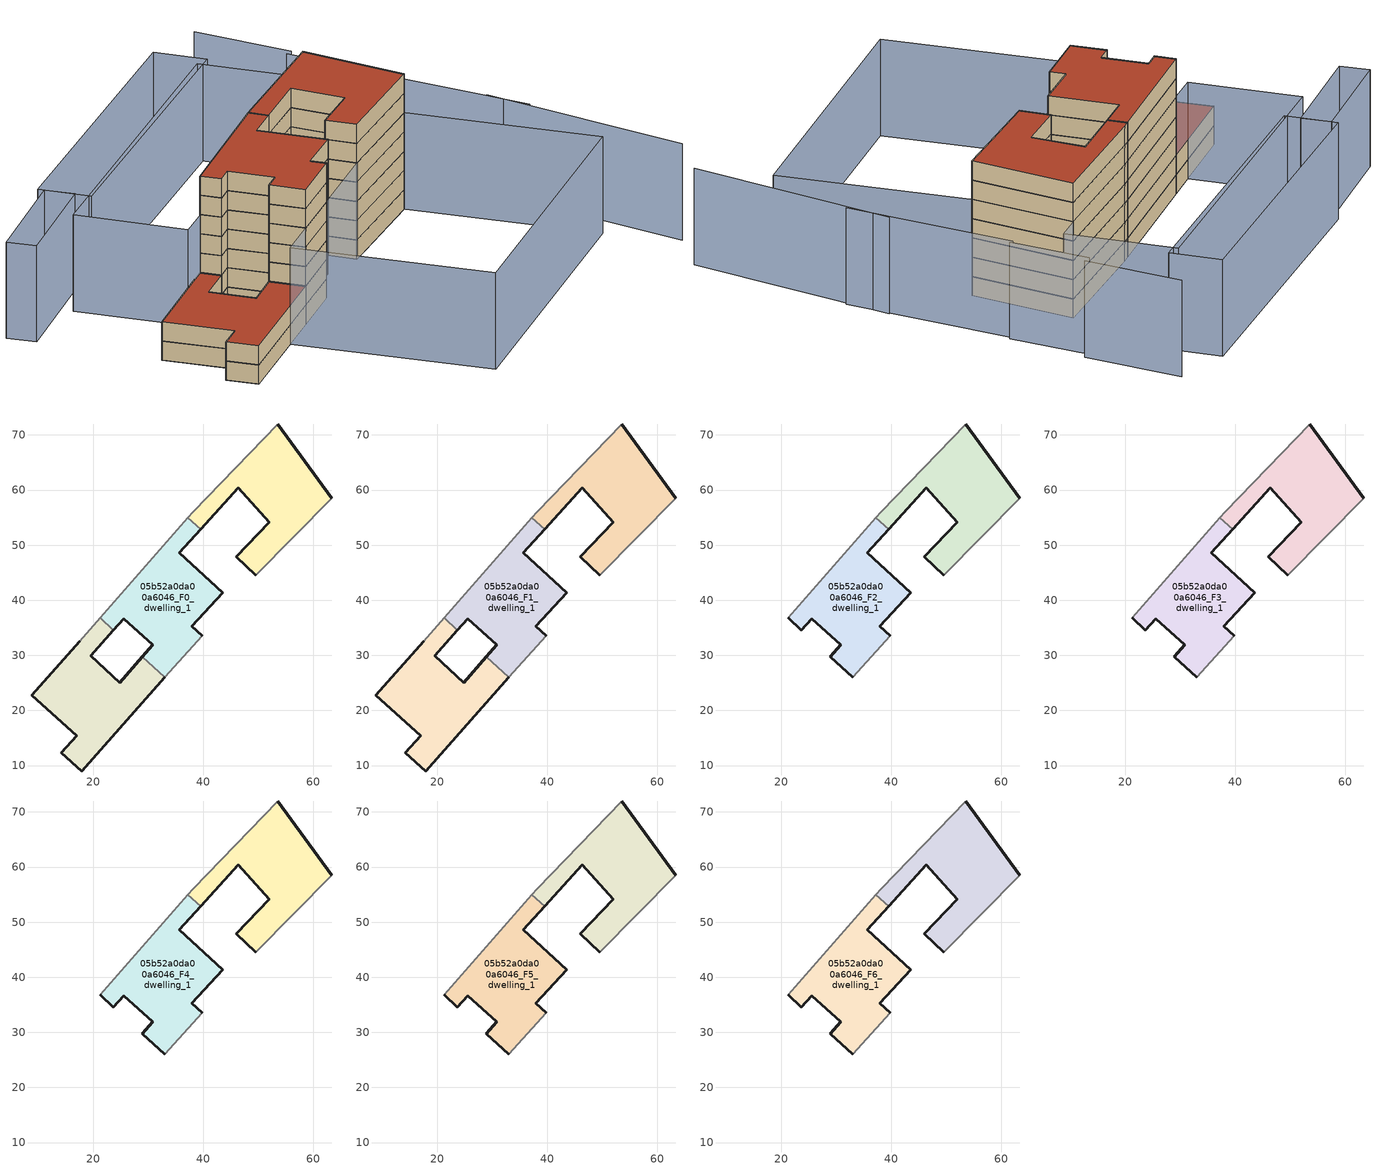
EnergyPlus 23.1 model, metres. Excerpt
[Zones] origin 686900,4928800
05b52a0da00a6046_F0_dwelling_0
 floor ground (EU_floor_Construction): 49.55,44.54 63.33,58.49 53.53,71.99 38.19,56.09 37.24,55.01 39.53,52.91 46.38,60.44 51.97,54.14 46.02,47.89 z0
 wall outside (EU_wall_Construction): 53.53,71.99 63.33,58.49 / 49.55,44.54 46.02,47.89 51.97,54.14 46.38,60.44 39.53,52.91 z0:3
 wall adiabatic (EU_wall_Construction): 37.24,55.01 38.19,56.09 53.53,71.99 / 63.33,58.49 49.55,44.54 z0:3
 wall to 05b52a0da00a6046_F0_dwelling_1 (EU_wall_Construction): 39.53,52.91 37.24,55.01 z0:3
05b52a0da00a6046_F0_dwelling_1
 floor ground (EU_floor_Construction): 39.81,33.58 37.94,35.28 43.57,41.4 35.67,48.66 39.53,52.91 37.24,55.01 21.3,36.8 23.71,34.58 25.58,36.68 30.85,31.92 28.96,29.77 33.06,26.01 z0
 wall outside (EU_wall_Construction): 28.96,29.77 30.85,31.92 25.58,36.68 23.71,34.58 / 39.53,52.91 35.67,48.66 43.57,41.4 37.94,35.28 39.81,33.58 z0:3
 wall adiabatic (EU_wall_Construction): 39.81,33.58 33.06,26.01 / 21.3,36.8 37.24,55.01 z0:3
 wall to 05b52a0da00a6046_F0_dwelling_2 (EU_wall_Construction): 33.06,26.01 28.96,29.77 / 23.71,34.58 21.3,36.8 z0:3
05b52a0da00a6046_F0_dwelling_2
 floor ground (EU_floor_Construction): 17.92,9 33.06,26.01 28.96,29.77 24.83,25.05 19.58,29.92 23.71,34.58 21.3,36.8 17.56,32.54 8.89,22.71 17.05,15.45 14.24,12.29 z0
 wall outside (EU_wall_Construction): 23.71,34.58 19.58,29.92 24.83,25.05 28.96,29.77 / 33.06,26.01 17.92,9 14.24,12.29 17.05,15.45 8.89,22.71 17.56,32.54 z0:3
 wall adiabatic (EU_wall_Construction): 17.56,32.54 21.3,36.8 z0:3
05b52a0da00a6046_F1_dwelling_0
 floor to 05b52a0da00a6046_F0_dwelling_0 (EU_floor_Construction): 49.55,44.54 63.33,58.49 53.53,71.99 38.19,56.09 37.24,55.01 39.53,52.91 46.38,60.44 51.97,54.14 46.02,47.89 z3
 wall outside (EU_wall_Construction): 53.53,71.99 63.33,58.49 / 49.55,44.54 46.02,47.89 51.97,54.14 46.38,60.44 39.53,52.91 z3:6
 wall adiabatic (EU_wall_Construction): 37.24,55.01 38.19,56.09 53.53,71.99 / 63.33,58.49 49.55,44.54 z3:6
 wall to 05b52a0da00a6046_F1_dwelling_1 (EU_wall_Construction): 39.53,52.91 37.24,55.01 z3:6
05b52a0da00a6046_F1_dwelling_1
 floor to 05b52a0da00a6046_F0_dwelling_1 (EU_floor_Construction): 39.81,33.58 37.94,35.28 43.57,41.4 35.67,48.66 39.53,52.91 37.24,55.01 21.3,36.8 23.71,34.58 25.58,36.68 30.85,31.92 28.96,29.77 33.06,26.01 z3
 wall outside (EU_wall_Construction): 28.96,29.77 30.85,31.92 25.58,36.68 23.71,34.58 / 39.53,52.91 35.67,48.66 43.57,41.4 37.94,35.28 39.81,33.58 z3:6
 wall adiabatic (EU_wall_Construction): 39.81,33.58 33.06,26.01 / 21.3,36.8 37.24,55.01 z3:6
 wall to 05b52a0da00a6046_F1_dwelling_2 (EU_wall_Construction): 33.06,26.01 28.96,29.77 / 23.71,34.58 21.3,36.8 z3:6
05b52a0da00a6046_F1_dwelling_2
 floor to 05b52a0da00a6046_F0_dwelling_2 (EU_floor_Construction): 17.92,9 33.06,26.01 28.96,29.77 24.83,25.05 19.58,29.92 23.71,34.58 21.3,36.8 17.56,32.54 8.89,22.71 17.05,15.45 14.24,12.29 z3
 wall outside (EU_wall_Construction): 23.71,34.58 19.58,29.92 24.83,25.05 28.96,29.77 / 33.06,26.01 17.92,9 14.24,12.29 17.05,15.45 8.89,22.71 17.56,32.54 z3:6
 wall adiabatic (EU_wall_Construction): 17.56,32.54 21.3,36.8 z3:6
 roof outside (EU_roof_Construction): 28.96,29.77 33.06,26.01 17.92,9 14.24,12.29 17.05,15.45 8.89,22.71 17.56,32.54 21.3,36.8 23.71,34.58 19.58,29.92 24.83,25.05 z6
05b52a0da00a6046_F2_dwelling_0
 floor to 05b52a0da00a6046_F1_dwelling_0 (EU_floor_Construction): 49.55,44.54 63.33,58.49 53.53,71.99 38.19,56.09 37.24,55.01 39.53,52.91 46.38,60.44 51.97,54.14 46.02,47.89 z6
 wall outside (EU_wall_Construction): 53.53,71.99 63.33,58.49 / 49.55,44.54 46.02,47.89 51.97,54.14 46.38,60.44 39.53,52.91 z6:9
 wall adiabatic (EU_wall_Construction): 37.24,55.01 38.19,56.09 53.53,71.99 / 63.33,58.49 49.55,44.54 z6:9
 wall to 05b52a0da00a6046_F2_dwelling_1 (EU_wall_Construction): 39.53,52.91 37.24,55.01 z6:9
05b52a0da00a6046_F2_dwelling_1
 floor to 05b52a0da00a6046_F1_dwelling_1 (EU_floor_Construction): 39.81,33.58 37.94,35.28 43.57,41.4 35.67,48.66 39.53,52.91 37.24,55.01 21.3,36.8 23.71,34.58 25.58,36.68 30.85,31.92 28.96,29.77 33.06,26.01 z6
 wall outside (EU_wall_Construction): 33.06,26.01 28.96,29.77 30.85,31.92 25.58,36.68 23.71,34.58 21.3,36.8 / 39.53,52.91 35.67,48.66 43.57,41.4 37.94,35.28 39.81,33.58 z6:9
 wall adiabatic (EU_wall_Construction): 39.81,33.58 33.06,26.01 / 21.3,36.8 37.24,55.01 z6:9
05b52a0da00a6046_F3_dwelling_0
 floor to 05b52a0da00a6046_F2_dwelling_0 (EU_floor_Construction): 49.55,44.54 63.33,58.49 53.53,71.99 38.19,56.09 37.24,55.01 39.53,52.91 46.38,60.44 51.97,54.14 46.02,47.89 z9
 wall outside (EU_wall_Construction): 53.53,71.99 63.33,58.49 / 49.55,44.54 46.02,47.89 51.97,54.14 46.38,60.44 39.53,52.91 z9:12
 wall adiabatic (EU_wall_Construction): 37.24,55.01 38.19,56.09 53.53,71.99 / 63.33,58.49 49.55,44.54 z9:12
 wall to 05b52a0da00a6046_F3_dwelling_1 (EU_wall_Construction): 39.53,52.91 37.24,55.01 z9:12
05b52a0da00a6046_F3_dwelling_1
 floor to 05b52a0da00a6046_F2_dwelling_1 (EU_floor_Construction): 39.81,33.58 37.94,35.28 43.57,41.4 35.67,48.66 39.53,52.91 37.24,55.01 21.3,36.8 23.71,34.58 25.58,36.68 30.85,31.92 28.96,29.77 33.06,26.01 z9
 wall outside (EU_wall_Construction): 33.06,26.01 28.96,29.77 30.85,31.92 25.58,36.68 23.71,34.58 21.3,36.8 / 39.53,52.91 35.67,48.66 43.57,41.4 37.94,35.28 39.81,33.58 z9:12
 wall adiabatic (EU_wall_Construction): 39.81,33.58 33.06,26.01 / 21.3,36.8 37.24,55.01 z9:12
05b52a0da00a6046_F4_dwelling_0
 floor to 05b52a0da00a6046_F3_dwelling_0 (EU_floor_Construction): 49.55,44.54 63.33,58.49 53.53,71.99 38.19,56.09 37.24,55.01 39.53,52.91 46.38,60.44 51.97,54.14 46.02,47.89 z12
 wall outside (EU_wall_Construction): 53.53,71.99 63.33,58.49 / 49.55,44.54 46.02,47.89 51.97,54.14 46.38,60.44 39.53,52.91 z12:15
 wall adiabatic (EU_wall_Construction): 37.24,55.01 38.19,56.09 53.53,71.99 / 63.33,58.49 49.55,44.54 z12:15
 wall to 05b52a0da00a6046_F4_dwelling_1 (EU_wall_Construction): 39.53,52.91 37.24,55.01 z12:15
05b52a0da00a6046_F4_dwelling_1
 floor to 05b52a0da00a6046_F3_dwelling_1 (EU_floor_Construction): 39.81,33.58 37.94,35.28 43.57,41.4 35.67,48.66 39.53,52.91 37.24,55.01 21.3,36.8 23.71,34.58 25.58,36.68 30.85,31.92 28.96,29.77 33.06,26.01 z12
 wall outside (EU_wall_Construction): 33.06,26.01 28.96,29.77 30.85,31.92 25.58,36.68 23.71,34.58 21.3,36.8 / 39.53,52.91 35.67,48.66 43.57,41.4 37.94,35.28 39.81,33.58 z12:15
 wall adiabatic (EU_wall_Construction): 39.81,33.58 33.06,26.01 / 21.3,36.8 37.24,55.01 z12:15
05b52a0da00a6046_F5_dwelling_0
 floor to 05b52a0da00a6046_F4_dwelling_0 (EU_floor_Construction): 49.55,44.54 63.33,58.49 53.53,71.99 38.19,56.09 37.24,55.01 39.53,52.91 46.38,60.44 51.97,54.14 46.02,47.89 z15
 wall outside (EU_wall_Construction): 53.53,71.99 63.33,58.49 / 49.55,44.54 46.02,47.89 51.97,54.14 46.38,60.44 39.53,52.91 z15:18
 wall adiabatic (EU_wall_Construction): 37.24,55.01 38.19,56.09 53.53,71.99 / 63.33,58.49 49.55,44.54 z15:18
 wall to 05b52a0da00a6046_F5_dwelling_1 (EU_wall_Construction): 39.53,52.91 37.24,55.01 z15:18
05b52a0da00a6046_F5_dwelling_1
 floor to 05b52a0da00a6046_F4_dwelling_1 (EU_floor_Construction): 39.81,33.58 37.94,35.28 43.57,41.4 35.67,48.66 39.53,52.91 37.24,55.01 21.3,36.8 23.71,34.58 25.58,36.68 30.85,31.92 28.96,29.77 33.06,26.01 z15
 wall outside (EU_wall_Construction): 33.06,26.01 28.96,29.77 30.85,31.92 25.58,36.68 23.71,34.58 21.3,36.8 / 39.53,52.91 35.67,48.66 43.57,41.4 37.94,35.28 39.81,33.58 z15:18
 wall adiabatic (EU_wall_Construction): 39.81,33.58 33.06,26.01 / 21.3,36.8 37.24,55.01 z15:18
05b52a0da00a6046_F6_dwelling_0
 floor to 05b52a0da00a6046_F5_dwelling_0 (EU_floor_Construction): 49.55,44.54 63.33,58.49 53.53,71.99 38.19,56.09 37.24,55.01 39.53,52.91 46.38,60.44 51.97,54.14 46.02,47.89 z18
 wall outside (EU_wall_Construction): 53.53,71.99 63.33,58.49 / 49.55,44.54 46.02,47.89 51.97,54.14 46.38,60.44 39.53,52.91 z18:21
 wall adiabatic (EU_wall_Construction): 37.24,55.01 38.19,56.09 53.53,71.99 / 63.33,58.49 49.55,44.54 z18:21
 wall to 05b52a0da00a6046_F6_dwelling_1 (EU_wall_Construction): 39.53,52.91 37.24,55.01 z18:21
 roof outside (EU_roof_Construction): 53.53,71.99 63.33,58.49 49.55,44.54 46.02,47.89 51.97,54.14 46.38,60.44 39.53,52.91 37.24,55.01 38.19,56.09 z21
05b52a0da00a6046_F6_dwelling_1
 floor to 05b52a0da00a6046_F5_dwelling_1 (EU_floor_Construction): 39.81,33.58 37.94,35.28 43.57,41.4 35.67,48.66 39.53,52.91 37.24,55.01 21.3,36.8 23.71,34.58 25.58,36.68 30.85,31.92 28.96,29.77 33.06,26.01 z18
 wall outside (EU_wall_Construction): 33.06,26.01 28.96,29.77 30.85,31.92 25.58,36.68 23.71,34.58 21.3,36.8 / 39.53,52.91 35.67,48.66 43.57,41.4 37.94,35.28 39.81,33.58 z18:21
 wall adiabatic (EU_wall_Construction): 39.81,33.58 33.06,26.01 / 21.3,36.8 37.24,55.01 z18:21
 roof outside (EU_roof_Construction): 39.53,52.91 35.67,48.66 43.57,41.4 37.94,35.28 39.81,33.58 33.06,26.01 28.96,29.77 30.85,31.92 25.58,36.68 23.71,34.58 21.3,36.8 37.24,55.01 z21
shading: 94.79,31.72 76.81,59.54 / 80.97,53.86 64.34,74.82 / 64.88,74.93 56.93,84.87 / 57.89,85.52 48.21,97.77 / 28.08,20.42 62.56,59.17 / 62.56,59.17 85.54,38.73 / 85.54,38.73 51.06,-0.03 / 51.06,-0.03 28.08,20.42 / -4.59,36.23 -8.06,39.21 / -8.06,39.21 4.78,54.18 / 4.78,54.18 8.26,51.2 / 8.26,51.2 -4.59,36.23 / 56.52,75.28 17.56,32.54 / 17.56,32.54 4.78,44.19 / 4.78,44.19 43.74,86.93 / 43.74,86.93 56.52,75.28 / 4.07,54.84 39.79,93.35 / 39.79,93.35 45.76,87.81 / 45.76,87.81 10.04,49.3 / 10.04,49.3 4.07,54.84 z0:15
[Building]
EU S2 Campaign: North Axis=0; Terrain=City; Solar Distribution=FullExterior
[Site:Location]
Bologna: Latitude=44.5; Longitude=11.25; Time Zone=1; Elevation=37
[SizingPeriod:WeatherFileDays]
AnnualSizingPeriod: Begin Month=1; Begin Day of Month=1; End Month=12; End Day of Month=31; Day of Week for Start Day=Monday; Use Weather File Daylight Saving Period=No; Use Weather File Rain and Snow Indicators=No
[MATERIAL]
EU_InternalMass_Material: Roughness=MediumRough; Thickness=0.1; Conductivity=1; Density=1800; Specific Heat=900; Thermal Absorptance=0.9; Solar Absorptance=0.7; Visible Absorptance=0.7
[MATERIAL:NOMASS] Roughness=MediumRough; Thermal Absorptance=0.9; Solar Absorptance=0.7; Visible Absorptance=0.7
Name | Thermal Resistance
EU_wall_NoMass | 0.905828
EU_roof_NoMass | 0.37593
EU_floor_NoMass | 0.67114
[CONSTRUCTION]
EU_wall_Construction: EU_wall_NoMass
EU_roof_Construction: EU_roof_NoMass
EU_floor_Construction: EU_floor_NoMass
EU_InternalMass_Construction: EU_InternalMass_Material
[ZONE] Type=1; Multiplier=1; Ceiling Height=autocalculate; Floor Area=autocalculate; Part of Total Floor Area=Yes
Name | Volume
05b52a0da00a6046_F0_dwelling_0 | 818.906
05b52a0da00a6046_F1_dwelling_0; 05b52a0da00a6046_F2_dwelling_0; 05b52a0da00a6046_F3_dwelling_0; 05b52a0da00a6046_F4_dwelling_0; 05b52a0da00a6046_F5_dwelling_0; 05b52a0da00a6046_F6_dwelling_0 | 818.908
05b52a0da00a6046_F0_dwelling_1 | 818.916
05b52a0da00a6046_F1_dwelling_1; 05b52a0da00a6046_F2_dwelling_1; 05b52a0da00a6046_F3_dwelling_1; 05b52a0da00a6046_F4_dwelling_1; 05b52a0da00a6046_F5_dwelling_1; 05b52a0da00a6046_F6_dwelling_1 | 818.915
05b52a0da00a6046_F0_dwelling_2 | 818.883
05b52a0da00a6046_F1_dwelling_2 | 818.881
[INTERNALMASS] Construction=EU_InternalMass_Construction
Name | Zone or ZoneList | Surface Area
05b52a0da00a6046_F0_dwelling_0_EU_InternalMass | 05b52a0da00a6046_F0_dwelling_0 | 272.969
05b52a0da00a6046_F0_dwelling_1_EU_InternalMass | 05b52a0da00a6046_F0_dwelling_1 | 272.972
05b52a0da00a6046_F0_dwelling_2_EU_InternalMass | 05b52a0da00a6046_F0_dwelling_2 | 272.961
05b52a0da00a6046_F1_dwelling_0_EU_InternalMass | 05b52a0da00a6046_F1_dwelling_0 | 272.969
05b52a0da00a6046_F1_dwelling_1_EU_InternalMass | 05b52a0da00a6046_F1_dwelling_1 | 272.972
05b52a0da00a6046_F1_dwelling_2_EU_InternalMass | 05b52a0da00a6046_F1_dwelling_2 | 272.961
05b52a0da00a6046_F2_dwelling_0_EU_InternalMass | 05b52a0da00a6046_F2_dwelling_0 | 430.938
05b52a0da00a6046_F2_dwelling_1_EU_InternalMass | 05b52a0da00a6046_F2_dwelling_1 | 387.965
05b52a0da00a6046_F3_dwelling_0_EU_InternalMass | 05b52a0da00a6046_F3_dwelling_0 | 430.938
05b52a0da00a6046_F3_dwelling_1_EU_InternalMass | 05b52a0da00a6046_F3_dwelling_1 | 387.965
05b52a0da00a6046_F4_dwelling_0_EU_InternalMass | 05b52a0da00a6046_F4_dwelling_0 | 430.938
05b52a0da00a6046_F4_dwelling_1_EU_InternalMass | 05b52a0da00a6046_F4_dwelling_1 | 387.965
05b52a0da00a6046_F5_dwelling_0_EU_InternalMass | 05b52a0da00a6046_F5_dwelling_0 | 430.938
05b52a0da00a6046_F5_dwelling_1_EU_InternalMass | 05b52a0da00a6046_F5_dwelling_1 | 387.965
05b52a0da00a6046_F6_dwelling_0_EU_InternalMass | 05b52a0da00a6046_F6_dwelling_0 | 430.938
05b52a0da00a6046_F6_dwelling_1_EU_InternalMass | 05b52a0da00a6046_F6_dwelling_1 | 387.965
[OTHEREQUIPMENT] Fuel Type=Electricity; Design Level Calculation Method=Watts/Area; Power per Zone Floor Area=1; Fraction Latent=0; Fraction Radiant=0; Fraction Lost=0; Carbon Dioxide Generation Rate=0; EndUse Subcategory=EU_Step8_InternalGains
Name | Zone or ZoneList or Space or SpaceList | Schedule
EU_Step8_InternalGain_05b52a0da00a6046_F0_dwelling_0_f000 | 05b52a0da00a6046_F0_dwelling_0 | EU_Step8_GainSchedule_05b52a0da00a6046_F0_dwelling_0_f000
EU_Step8_InternalGain_05b52a0da00a6046_F0_dwelling_1_f000 | 05b52a0da00a6046_F0_dwelling_1 | EU_Step8_GainSchedule_05b52a0da00a6046_F0_dwelling_1_f000
EU_Step8_InternalGain_05b52a0da00a6046_F0_dwelling_2_f000 | 05b52a0da00a6046_F0_dwelling_2 | EU_Step8_GainSchedule_05b52a0da00a6046_F0_dwelling_2_f000
EU_Step8_InternalGain_05b52a0da00a6046_F1_dwelling_0_f000 | 05b52a0da00a6046_F1_dwelling_0 | EU_Step8_GainSchedule_05b52a0da00a6046_F1_dwelling_0_f000
EU_Step8_InternalGain_05b52a0da00a6046_F1_dwelling_1_f000 | 05b52a0da00a6046_F1_dwelling_1 | EU_Step8_GainSchedule_05b52a0da00a6046_F1_dwelling_1_f000
EU_Step8_InternalGain_05b52a0da00a6046_F1_dwelling_2_f000 | 05b52a0da00a6046_F1_dwelling_2 | EU_Step8_GainSchedule_05b52a0da00a6046_F1_dwelling_2_f000
EU_Step8_InternalGain_05b52a0da00a6046_F2_dwelling_0_f000 | 05b52a0da00a6046_F2_dwelling_0 | EU_Step8_GainSchedule_05b52a0da00a6046_F2_dwelling_0_f000
EU_Step8_InternalGain_05b52a0da00a6046_F2_dwelling_1_f000 | 05b52a0da00a6046_F2_dwelling_1 | EU_Step8_GainSchedule_05b52a0da00a6046_F2_dwelling_1_f000
EU_Step8_InternalGain_05b52a0da00a6046_F3_dwelling_0_f000 | 05b52a0da00a6046_F3_dwelling_0 | EU_Step8_GainSchedule_05b52a0da00a6046_F3_dwelling_0_f000
EU_Step8_InternalGain_05b52a0da00a6046_F3_dwelling_1_f000 | 05b52a0da00a6046_F3_dwelling_1 | EU_Step8_GainSchedule_05b52a0da00a6046_F3_dwelling_1_f000
EU_Step8_InternalGain_05b52a0da00a6046_F4_dwelling_0_f000 | 05b52a0da00a6046_F4_dwelling_0 | EU_Step8_GainSchedule_05b52a0da00a6046_F4_dwelling_0_f000
EU_Step8_InternalGain_05b52a0da00a6046_F4_dwelling_1_f000 | 05b52a0da00a6046_F4_dwelling_1 | EU_Step8_GainSchedule_05b52a0da00a6046_F4_dwelling_1_f000
EU_Step8_InternalGain_05b52a0da00a6046_F5_dwelling_0_f000 | 05b52a0da00a6046_F5_dwelling_0 | EU_Step8_GainSchedule_05b52a0da00a6046_F5_dwelling_0_f000
EU_Step8_InternalGain_05b52a0da00a6046_F5_dwelling_1_f000 | 05b52a0da00a6046_F5_dwelling_1 | EU_Step8_GainSchedule_05b52a0da00a6046_F5_dwelling_1_f000
EU_Step8_InternalGain_05b52a0da00a6046_F6_dwelling_0_f000 | 05b52a0da00a6046_F6_dwelling_0 | EU_Step8_GainSchedule_05b52a0da00a6046_F6_dwelling_0_f000
EU_Step8_InternalGain_05b52a0da00a6046_F6_dwelling_1_f000 | 05b52a0da00a6046_F6_dwelling_1 | EU_Step8_GainSchedule_05b52a0da00a6046_F6_dwelling_1_f000
[ZONEVENTILATION:DESIGNFLOWRATE] Schedule=EU_AlwaysOn; Design Flow Rate Calculation Method=AirChanges/Hour; Air Changes per Hour=0.73129; Ventilation Type=Natural; Fan Pressure Rise=0; Fan Total Efficiency=1; Constant Term Coefficient=1; Temperature Term Coefficient=0; Velocity Term Coefficient=0; Velocity Squared Term Coefficient=0; Minimum Indoor Temperature=-100; Maximum Indoor Temperature=100; Delta Temperature=-100; Minimum Outdoor Temperature=-100; Maximum Outdoor Temperature=100; Maximum Wind Speed=40
Name | Zone or ZoneList or Space or SpaceList
EU_ConstantAir_05b52a0da00a6046_F0_dwelling_0 | 05b52a0da00a6046_F0_dwelling_0
EU_ConstantAir_05b52a0da00a6046_F0_dwelling_1 | 05b52a0da00a6046_F0_dwelling_1
EU_ConstantAir_05b52a0da00a6046_F0_dwelling_2 | 05b52a0da00a6046_F0_dwelling_2
EU_ConstantAir_05b52a0da00a6046_F1_dwelling_0 | 05b52a0da00a6046_F1_dwelling_0
EU_ConstantAir_05b52a0da00a6046_F1_dwelling_1 | 05b52a0da00a6046_F1_dwelling_1
EU_ConstantAir_05b52a0da00a6046_F1_dwelling_2 | 05b52a0da00a6046_F1_dwelling_2
EU_ConstantAir_05b52a0da00a6046_F2_dwelling_0 | 05b52a0da00a6046_F2_dwelling_0
EU_ConstantAir_05b52a0da00a6046_F2_dwelling_1 | 05b52a0da00a6046_F2_dwelling_1
EU_ConstantAir_05b52a0da00a6046_F3_dwelling_0 | 05b52a0da00a6046_F3_dwelling_0
EU_ConstantAir_05b52a0da00a6046_F3_dwelling_1 | 05b52a0da00a6046_F3_dwelling_1
EU_ConstantAir_05b52a0da00a6046_F4_dwelling_0 | 05b52a0da00a6046_F4_dwelling_0
EU_ConstantAir_05b52a0da00a6046_F4_dwelling_1 | 05b52a0da00a6046_F4_dwelling_1
EU_ConstantAir_05b52a0da00a6046_F5_dwelling_0 | 05b52a0da00a6046_F5_dwelling_0
EU_ConstantAir_05b52a0da00a6046_F5_dwelling_1 | 05b52a0da00a6046_F5_dwelling_1
EU_ConstantAir_05b52a0da00a6046_F6_dwelling_0 | 05b52a0da00a6046_F6_dwelling_0
EU_ConstantAir_05b52a0da00a6046_F6_dwelling_1 | 05b52a0da00a6046_F6_dwelling_1
[SIZING:ZONE] Zone Cooling Design Supply Air Temperature Input Method=SupplyAirTemperature; Zone Cooling Design Supply Air Temperature=13; Zone Heating Design Supply Air Temperature Input Method=SupplyAirTemperature; Zone Heating Design Supply Air Temperature=50; Zone Cooling Design Supply Air Humidity Ratio=0.008; Zone Heating Design Supply Air Humidity Ratio=0.008; Cooling Design Air Flow Method=DesignDay; Cooling Design Air Flow Rate=0; Cooling Minimum Air Flow per Zone Floor Area=0.000762; Cooling Minimum Air Flow=0; Cooling Minimum Air Flow Fraction=0.2; Heating Design Air Flow Method=DesignDay; Heating Design Air Flow Rate=0; Heating Maximum Air Flow per Zone Floor Area=0.002032; Heating Maximum Air Flow=0.141576; Heating Maximum Air Flow Fraction=0.3; Account for Dedicated Outdoor Air System=No; Dedicated Outdoor Air System Control Strategy=NeutralSupplyAir; Dedicated Outdoor Air Low Setpoint Temperature for Design=autosize; Dedicated Outdoor Air High Setpoint Temperature for Design=autosize; Zone Load Sizing Method=Sensible Load Only No Latent Load; Zone Latent Cooling Design Supply Air Humidity Ratio Input Method=HumidityRatioDifference; Zone Cooling Design Supply Air Humidity Ratio Difference=0.005; Zone Latent Heating Design Supply Air Humidity Ratio Input Method=HumidityRatioDifference; Zone Humidification Design Supply Air Humidity Ratio Difference=0.005
05b52a0da00a6046_F0_dwelling_0; 05b52a0da00a6046_F0_dwelling_1; 05b52a0da00a6046_F0_dwelling_2; 05b52a0da00a6046_F1_dwelling_0; 05b52a0da00a6046_F1_dwelling_1; 05b52a0da00a6046_F1_dwelling_2; 05b52a0da00a6046_F2_dwelling_0; 05b52a0da00a6046_F2_dwelling_1; 05b52a0da00a6046_F3_dwelling_0; 05b52a0da00a6046_F3_dwelling_1; 05b52a0da00a6046_F4_dwelling_0; 05b52a0da00a6046_F4_dwelling_1; 05b52a0da00a6046_F5_dwelling_0; 05b52a0da00a6046_F5_dwelling_1; 05b52a0da00a6046_F6_dwelling_0; 05b52a0da00a6046_F6_dwelling_1
[ThermostatSetpoint:DualSetpoint] Heating Setpoint Temperature Schedule=HVACTemplate-Always 20; Cooling Setpoint Temperature Schedule=HVACTemplate-Always 50
EU_HeatOnly_05b52a0da00a6046_F0_dwelling_0 Dual SP Control; EU_HeatOnly_05b52a0da00a6046_F0_dwelling_1 Dual SP Control; EU_HeatOnly_05b52a0da00a6046_F0_dwelling_2 Dual SP Control; EU_HeatOnly_05b52a0da00a6046_F1_dwelling_0 Dual SP Control; EU_HeatOnly_05b52a0da00a6046_F1_dwelling_1 Dual SP Control; EU_HeatOnly_05b52a0da00a6046_F1_dwelling_2 Dual SP Control; EU_HeatOnly_05b52a0da00a6046_F2_dwelling_0 Dual SP Control; EU_HeatOnly_05b52a0da00a6046_F2_dwelling_1 Dual SP Control; EU_HeatOnly_05b52a0da00a6046_F3_dwelling_0 Dual SP Control; EU_HeatOnly_05b52a0da00a6046_F3_dwelling_1 Dual SP Control; EU_HeatOnly_05b52a0da00a6046_F4_dwelling_0 Dual SP Control; EU_HeatOnly_05b52a0da00a6046_F4_dwelling_1 Dual SP Control; EU_HeatOnly_05b52a0da00a6046_F5_dwelling_0 Dual SP Control; EU_HeatOnly_05b52a0da00a6046_F5_dwelling_1 Dual SP Control; EU_HeatOnly_05b52a0da00a6046_F6_dwelling_0 Dual SP Control; EU_HeatOnly_05b52a0da00a6046_F6_dwelling_1 Dual SP Control
[ZoneControl:Thermostat] Control Type Schedule=HVACTemplate-Always 4
Name | Zone or ZoneList | Control
05b52a0da00a6046_F0_dwelling_0 Thermostat | 05b52a0da00a6046_F0_dwelling_0 | EU_HeatOnly_05b52a0da00a6046_F0_dwelling_0 Dual SP Control
05b52a0da00a6046_F0_dwelling_1 Thermostat | 05b52a0da00a6046_F0_dwelling_1 | EU_HeatOnly_05b52a0da00a6046_F0_dwelling_1 Dual SP Control
05b52a0da00a6046_F0_dwelling_2 Thermostat | 05b52a0da00a6046_F0_dwelling_2 | EU_HeatOnly_05b52a0da00a6046_F0_dwelling_2 Dual SP Control
05b52a0da00a6046_F1_dwelling_0 Thermostat | 05b52a0da00a6046_F1_dwelling_0 | EU_HeatOnly_05b52a0da00a6046_F1_dwelling_0 Dual SP Control
05b52a0da00a6046_F1_dwelling_1 Thermostat | 05b52a0da00a6046_F1_dwelling_1 | EU_HeatOnly_05b52a0da00a6046_F1_dwelling_1 Dual SP Control
05b52a0da00a6046_F1_dwelling_2 Thermostat | 05b52a0da00a6046_F1_dwelling_2 | EU_HeatOnly_05b52a0da00a6046_F1_dwelling_2 Dual SP Control
05b52a0da00a6046_F2_dwelling_0 Thermostat | 05b52a0da00a6046_F2_dwelling_0 | EU_HeatOnly_05b52a0da00a6046_F2_dwelling_0 Dual SP Control
05b52a0da00a6046_F2_dwelling_1 Thermostat | 05b52a0da00a6046_F2_dwelling_1 | EU_HeatOnly_05b52a0da00a6046_F2_dwelling_1 Dual SP Control
05b52a0da00a6046_F3_dwelling_0 Thermostat | 05b52a0da00a6046_F3_dwelling_0 | EU_HeatOnly_05b52a0da00a6046_F3_dwelling_0 Dual SP Control
05b52a0da00a6046_F3_dwelling_1 Thermostat | 05b52a0da00a6046_F3_dwelling_1 | EU_HeatOnly_05b52a0da00a6046_F3_dwelling_1 Dual SP Control
05b52a0da00a6046_F4_dwelling_0 Thermostat | 05b52a0da00a6046_F4_dwelling_0 | EU_HeatOnly_05b52a0da00a6046_F4_dwelling_0 Dual SP Control
05b52a0da00a6046_F4_dwelling_1 Thermostat | 05b52a0da00a6046_F4_dwelling_1 | EU_HeatOnly_05b52a0da00a6046_F4_dwelling_1 Dual SP Control
05b52a0da00a6046_F5_dwelling_0 Thermostat | 05b52a0da00a6046_F5_dwelling_0 | EU_HeatOnly_05b52a0da00a6046_F5_dwelling_0 Dual SP Control
05b52a0da00a6046_F5_dwelling_1 Thermostat | 05b52a0da00a6046_F5_dwelling_1 | EU_HeatOnly_05b52a0da00a6046_F5_dwelling_1 Dual SP Control
05b52a0da00a6046_F6_dwelling_0 Thermostat | 05b52a0da00a6046_F6_dwelling_0 | EU_HeatOnly_05b52a0da00a6046_F6_dwelling_0 Dual SP Control
05b52a0da00a6046_F6_dwelling_1 Thermostat | 05b52a0da00a6046_F6_dwelling_1 | EU_HeatOnly_05b52a0da00a6046_F6_dwelling_1 Dual SP Control
[Zone equipment]
05b52a0da00a6046_F0_dwelling_0: 05b52a0da00a6046_F0_dwelling_0 Ideal Loads Air System
05b52a0da00a6046_F0_dwelling_1: 05b52a0da00a6046_F0_dwelling_1 Ideal Loads Air System
05b52a0da00a6046_F0_dwelling_2: 05b52a0da00a6046_F0_dwelling_2 Ideal Loads Air System
05b52a0da00a6046_F1_dwelling_0: 05b52a0da00a6046_F1_dwelling_0 Ideal Loads Air System
05b52a0da00a6046_F1_dwelling_1: 05b52a0da00a6046_F1_dwelling_1 Ideal Loads Air System
05b52a0da00a6046_F1_dwelling_2: 05b52a0da00a6046_F1_dwelling_2 Ideal Loads Air System
05b52a0da00a6046_F2_dwelling_0: 05b52a0da00a6046_F2_dwelling_0 Ideal Loads Air System
05b52a0da00a6046_F2_dwelling_1: 05b52a0da00a6046_F2_dwelling_1 Ideal Loads Air System
05b52a0da00a6046_F3_dwelling_0: 05b52a0da00a6046_F3_dwelling_0 Ideal Loads Air System
05b52a0da00a6046_F3_dwelling_1: 05b52a0da00a6046_F3_dwelling_1 Ideal Loads Air System
05b52a0da00a6046_F4_dwelling_0: 05b52a0da00a6046_F4_dwelling_0 Ideal Loads Air System
05b52a0da00a6046_F4_dwelling_1: 05b52a0da00a6046_F4_dwelling_1 Ideal Loads Air System
05b52a0da00a6046_F5_dwelling_0: 05b52a0da00a6046_F5_dwelling_0 Ideal Loads Air System
05b52a0da00a6046_F5_dwelling_1: 05b52a0da00a6046_F5_dwelling_1 Ideal Loads Air System
05b52a0da00a6046_F6_dwelling_0: 05b52a0da00a6046_F6_dwelling_0 Ideal Loads Air System
05b52a0da00a6046_F6_dwelling_1: 05b52a0da00a6046_F6_dwelling_1 Ideal Loads Air System
[ZoneHVAC:IdealLoadsAirSystem] Availability Schedule=EU_AlwaysOn; Maximum Heating Supply Air Temperature [C]=50; Minimum Cooling Supply Air Temperature [C]=13; Maximum Heating Supply Air Humidity Ratio [kg-H20/kg-air]=0.0156; Minimum Cooling Supply Air Humidity Ratio [kg-H20/kg-air]=0.0077; Heating Limit=NoLimit; Cooling Limit=NoLimit; Heating Availability Schedule=EU_AlwaysOn; Cooling Availability Schedule=EU_CoolingOff; Dehumidification Control Type=ConstantSensibleHeatRatio; Cooling Sensible Heat Ratio=0.7; Humidification Control Type=None; Demand Controlled Ventilation Type=None; Outdoor Air Economizer Type=NoEconomizer; Heat Recovery Type=None; Sensible Heat Recovery Effectiveness=0.7; Latent Heat Recovery Effectiveness=0.65
05b52a0da00a6046_F0_dwelling_0 Ideal Loads Air System; 05b52a0da00a6046_F0_dwelling_1 Ideal Loads Air System; 05b52a0da00a6046_F0_dwelling_2 Ideal Loads Air System; 05b52a0da00a6046_F1_dwelling_0 Ideal Loads Air System; 05b52a0da00a6046_F1_dwelling_1 Ideal Loads Air System; 05b52a0da00a6046_F1_dwelling_2 Ideal Loads Air System; 05b52a0da00a6046_F2_dwelling_0 Ideal Loads Air System; 05b52a0da00a6046_F2_dwelling_1 Ideal Loads Air System; 05b52a0da00a6046_F3_dwelling_0 Ideal Loads Air System; 05b52a0da00a6046_F3_dwelling_1 Ideal Loads Air System; 05b52a0da00a6046_F4_dwelling_0 Ideal Loads Air System; 05b52a0da00a6046_F4_dwelling_1 Ideal Loads Air System; 05b52a0da00a6046_F5_dwelling_0 Ideal Loads Air System; 05b52a0da00a6046_F5_dwelling_1 Ideal Loads Air System; 05b52a0da00a6046_F6_dwelling_0 Ideal Loads Air System; 05b52a0da00a6046_F6_dwelling_1 Ideal Loads Air System
[SCHEDULE:CONSTANT]
Name | Hourly Value
EU_AlwaysOn | 1
EU_CoolingOff | 0
[SCHEDULE:FILE] Column Number=1; Rows to Skip at Top=0; Number of Hours of Data=8760; Column Separator=Comma; Interpolate to Timestep=No; Minutes per Item=60; Adjust Schedule for Daylight Savings=Yes
Name | File
EU_Step8_GainSchedule_05b52a0da00a6046_F0_dwelling_0_f000 | ../../schedules/05b52a0da00a6046/05b52a0da00a6046_F0_dwelling_0_f000_gain.csv
EU_Step8_GainSchedule_05b52a0da00a6046_F0_dwelling_1_f000 | ../../schedules/05b52a0da00a6046/05b52a0da00a6046_F0_dwelling_1_f000_gain.csv
EU_Step8_GainSchedule_05b52a0da00a6046_F0_dwelling_2_f000 | ../../schedules/05b52a0da00a6046/05b52a0da00a6046_F0_dwelling_2_f000_gain.csv
EU_Step8_GainSchedule_05b52a0da00a6046_F1_dwelling_0_f000 | ../../schedules/05b52a0da00a6046/05b52a0da00a6046_F1_dwelling_0_f000_gain.csv
EU_Step8_GainSchedule_05b52a0da00a6046_F1_dwelling_1_f000 | ../../schedules/05b52a0da00a6046/05b52a0da00a6046_F1_dwelling_1_f000_gain.csv
EU_Step8_GainSchedule_05b52a0da00a6046_F1_dwelling_2_f000 | ../../schedules/05b52a0da00a6046/05b52a0da00a6046_F1_dwelling_2_f000_gain.csv
EU_Step8_GainSchedule_05b52a0da00a6046_F2_dwelling_0_f000 | ../../schedules/05b52a0da00a6046/05b52a0da00a6046_F2_dwelling_0_f000_gain.csv
EU_Step8_GainSchedule_05b52a0da00a6046_F2_dwelling_1_f000 | ../../schedules/05b52a0da00a6046/05b52a0da00a6046_F2_dwelling_1_f000_gain.csv
EU_Step8_GainSchedule_05b52a0da00a6046_F3_dwelling_0_f000 | ../../schedules/05b52a0da00a6046/05b52a0da00a6046_F3_dwelling_0_f000_gain.csv
EU_Step8_GainSchedule_05b52a0da00a6046_F3_dwelling_1_f000 | ../../schedules/05b52a0da00a6046/05b52a0da00a6046_F3_dwelling_1_f000_gain.csv
EU_Step8_GainSchedule_05b52a0da00a6046_F4_dwelling_0_f000 | ../../schedules/05b52a0da00a6046/05b52a0da00a6046_F4_dwelling_0_f000_gain.csv
EU_Step8_GainSchedule_05b52a0da00a6046_F4_dwelling_1_f000 | ../../schedules/05b52a0da00a6046/05b52a0da00a6046_F4_dwelling_1_f000_gain.csv
EU_Step8_GainSchedule_05b52a0da00a6046_F5_dwelling_0_f000 | ../../schedules/05b52a0da00a6046/05b52a0da00a6046_F5_dwelling_0_f000_gain.csv
EU_Step8_GainSchedule_05b52a0da00a6046_F5_dwelling_1_f000 | ../../schedules/05b52a0da00a6046/05b52a0da00a6046_F5_dwelling_1_f000_gain.csv
EU_Step8_GainSchedule_05b52a0da00a6046_F6_dwelling_0_f000 | ../../schedules/05b52a0da00a6046/05b52a0da00a6046_F6_dwelling_0_f000_gain.csv
EU_Step8_GainSchedule_05b52a0da00a6046_F6_dwelling_1_f000 | ../../schedules/05b52a0da00a6046/05b52a0da00a6046_F6_dwelling_1_f000_gain.csv
[Schedule:Compact]
HVACTemplate-Always 20: Through: 12/31, For: AllDays, Until: 24:00, 20
HVACTemplate-Always 50: Through: 12/31, For: AllDays, Until: 24:00, 50
HVACTemplate-Always 4: Through: 12/31, For: AllDays, Until: 24:00, 4
